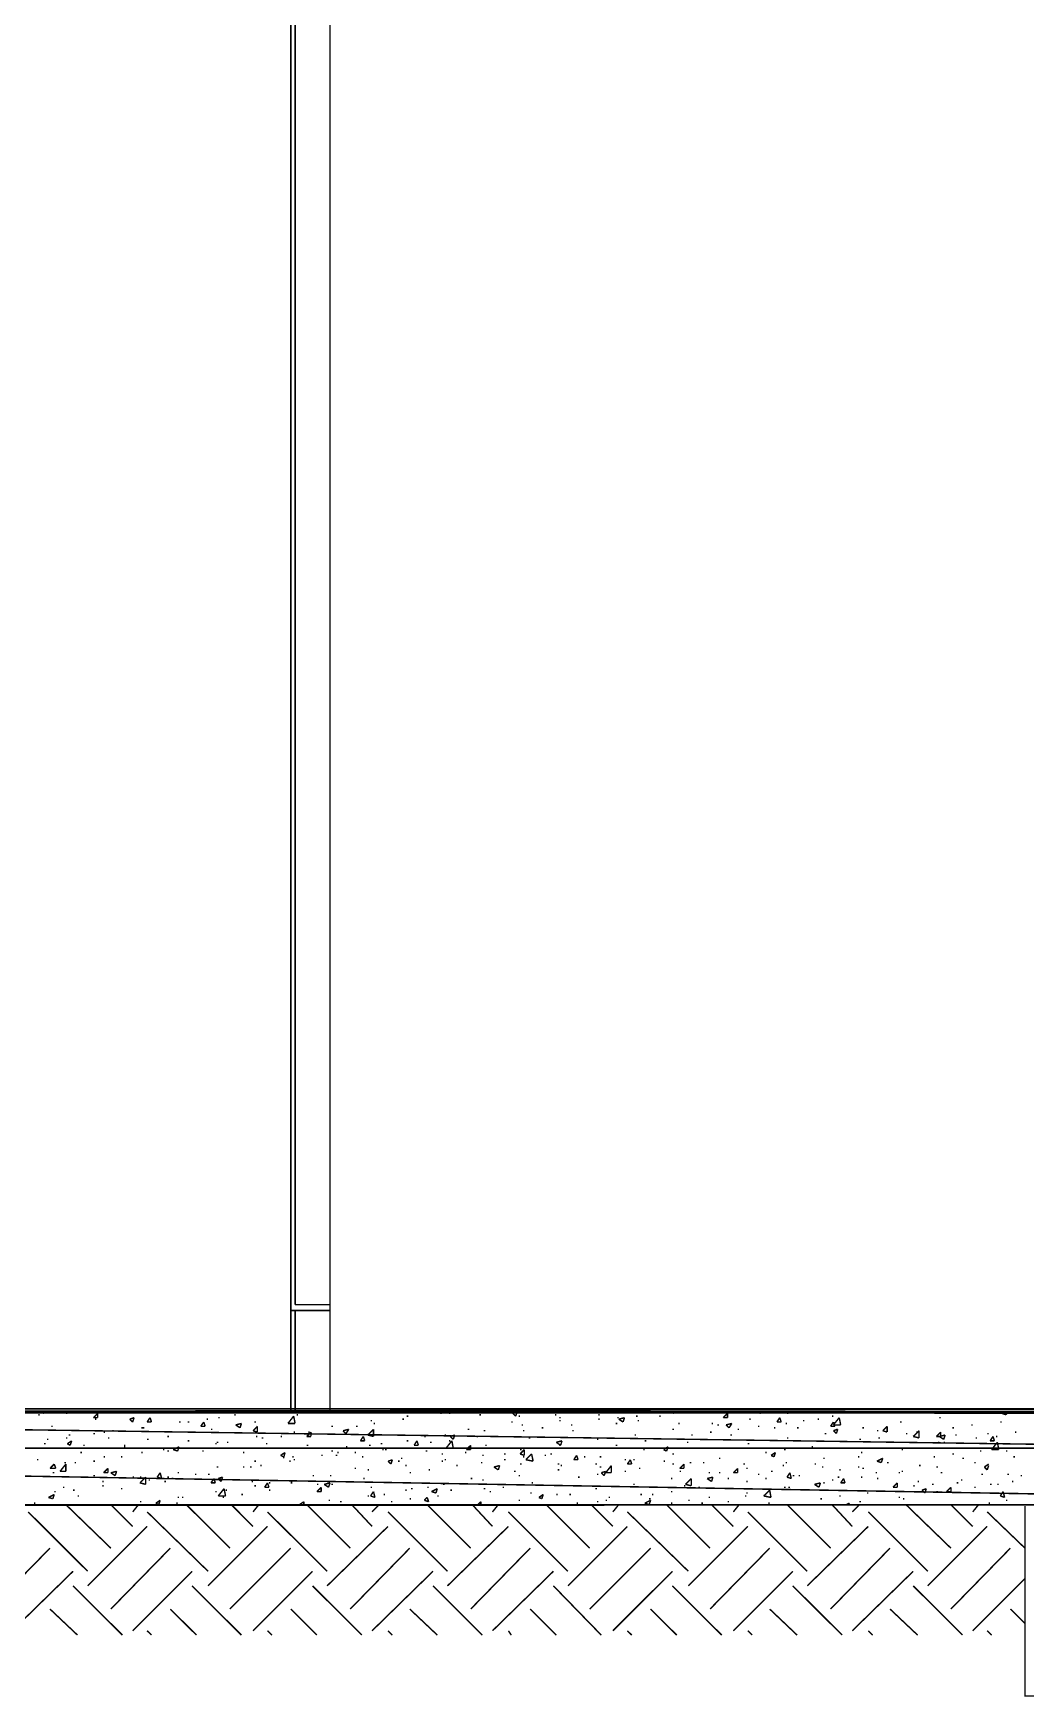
# Model space of a CAD drawing. Extents: x -593 to 248, y 430 to 1024.
# Drawn here: x -393.86 to -364.86, y 859.84 to 908.48 of the extents above; entities that cross this region are included whole.
import ezdxf

# ---------------------------------------------------------------- set-up
doc = ezdxf.new("R2010")
doc.units = 0
doc.header["$MEASUREMENT"] = 0
for name, color, linetype in [('C00-00-00-BLACK', 7, 'Continuous'), ('C62-64-65', 252, 'Continuous'), ('C95-49-00', 34, 'Continuous')]:
    doc.layers.add(name, color=color, linetype=linetype)

msp = doc.modelspace()

# ---------------------------------------------------------------- linework, layer by layer
at = {"layer": 'C00-00-00-BLACK', "const_width": 0.0423}
for points in [[(-386.337, 868.169), (-386.337, 967.062)], [(-385.192, 868.169), (-385.192, 967.062)], [(-386.21, 871.306), (-386.21, 966.934)], [(-386.21, 871.306), (-385.192, 871.306)], [(-386.337, 871.134), (-385.192, 871.134)], [(-386.21, 868.169), (-386.21, 871.134)], [(-393.716, 868.083), (-393.674, 868.083)], [(-393.674, 868.169), (-393.632, 868.169)], [(-393.674, 868.169), (-393.547, 868.126)], [(-393.547, 868.126), (-393.547, 868.169)], [(-393.336, 867.746), (-393.293, 867.746)], [(-392.912, 868.126), (-392.87, 868.126)], [(-392.106, 867.999), (-391.979, 868.126)], [(-392.106, 867.999), (-391.979, 867.999)], [(-392.063, 867.956), (-392.02, 867.956)], [(-391.979, 867.999), (-391.979, 868.126)], [(-391.044, 867.956), (-390.917, 867.999)], [(-391.044, 867.956), (-390.959, 867.872)], [(-390.959, 867.872), (-390.917, 867.999)], [(-390.536, 867.872), (-390.452, 867.999)], [(-390.536, 867.872), (-390.409, 867.872)], [(-390.409, 867.872), (-390.452, 867.999)], [(-389.602, 867.872), (-389.56, 867.872)], [(-389.348, 867.872), (-389.305, 867.872)], [(-388.968, 867.746), (-388.882, 867.872)], [(-388.968, 867.746), (-388.84, 867.746)], [(-388.84, 867.746), (-388.882, 867.872)], [(-388.798, 867.956), (-388.755, 867.956)], [(-388.586, 868.169), (-388.543, 868.169)], [(-388.543, 868.169), (-388.502, 868.169)], [(-388.459, 867.999), (-388.417, 867.999)], [(-387.991, 868.083), (-387.948, 868.083)], [(-387.948, 867.787), (-387.78, 867.83)], [(-387.948, 867.787), (-387.821, 867.703)], [(-387.821, 867.703), (-387.78, 867.83)], [(-387.441, 867.617), (-387.314, 867.746)], [(-387.398, 867.872), (-387.355, 867.872)], [(-387.355, 868.169), (-387.314, 868.169)], [(-387.314, 867.576), (-387.314, 867.746)], [(-386.422, 867.83), (-386.253, 868.042)], [(-386.422, 867.83), (-386.21, 867.83)], [(-386.21, 867.83), (-386.253, 868.042)], [(-386.168, 868.083), (-386.126, 868.083)], [(-385.149, 867.746), (-385.106, 867.746)], [(-384.43, 867.746), (-384.387, 867.746)], [(-384.007, 867.914), (-383.961, 867.914)], [(-383.919, 867.83), (-383.877, 867.83)], [(-383.072, 867.956), (-383.03, 867.956)], [(-382.946, 868.042), (-382.903, 868.042)], [(-381.968, 868.126), (-381.926, 868.126)], [(-381.715, 868.126), (-381.672, 868.126)], [(-380.823, 868.083), (-380.781, 868.083)], [(-379.892, 867.872), (-379.849, 867.872)], [(-379.849, 868.126), (-379.722, 868.169)], [(-379.849, 868.126), (-379.765, 868.042)], [(-379.765, 868.042), (-379.722, 868.169)], [(-379.68, 868.042), (-379.636, 868.042)], [(-379.593, 867.787), (-379.55, 867.787)], [(-378.619, 868.083), (-378.577, 868.083)], [(-378.492, 867.999), (-378.451, 867.999)], [(-378.492, 867.914), (-378.451, 867.914)], [(-378.151, 867.787), (-378.109, 867.787)], [(-377.347, 868.083), (-377.304, 868.083)], [(-377.347, 867.956), (-377.304, 867.956)], [(-376.838, 867.83), (-376.797, 867.83)], [(-376.797, 867.999), (-376.751, 867.999)], [(-376.751, 867.956), (-376.582, 867.999)], [(-376.751, 867.956), (-376.625, 867.872)], [(-376.625, 867.872), (-376.582, 867.999)], [(-376.243, 868.042), (-376.202, 868.042)], [(-376.202, 867.914), (-376.159, 867.914)], [(-375.566, 868.042), (-375.524, 868.042)], [(-375.439, 868.169), (-375.397, 868.169)], [(-375.267, 868.169), (-375.224, 868.169)], [(-375.267, 868.169), (-375.14, 868.126)], [(-375.14, 868.126), (-375.14, 868.169)], [(-375.013, 867.83), (-374.971, 867.83)], [(-374.039, 867.83), (-373.997, 867.83)], [(-373.867, 867.787), (-373.824, 867.787)], [(-373.698, 867.999), (-373.571, 868.126)], [(-373.698, 867.999), (-373.571, 867.999)], [(-373.614, 867.787), (-373.444, 867.83)], [(-373.614, 867.787), (-373.528, 867.703)], [(-373.571, 867.999), (-373.571, 868.126)], [(-373.528, 867.703), (-373.444, 867.83)], [(-372.936, 867.956), (-372.894, 867.956)], [(-372.809, 868.169), (-372.766, 868.169)], [(-372.809, 868.169), (-372.598, 868.126)], [(-372.682, 867.746), (-372.639, 867.746)], [(-372.598, 868.126), (-372.598, 868.169)], [(-372.13, 867.872), (-372.044, 867.999)], [(-372.13, 867.872), (-372.002, 867.872)], [(-372.002, 867.872), (-372.044, 867.999)], [(-371.874, 867.83), (-371.833, 867.83)], [(-371.833, 868.126), (-371.79, 868.126)], [(-371.367, 867.914), (-371.324, 867.914)], [(-370.941, 867.956), (-370.899, 867.956)], [(-370.56, 867.746), (-370.476, 867.872)], [(-370.56, 867.746), (-370.433, 867.746)], [(-370.517, 868.042), (-370.476, 868.042)], [(-370.476, 867.787), (-370.306, 867.999)], [(-370.433, 867.746), (-370.476, 867.872)], [(-370.476, 867.787), (-370.264, 867.787)], [(-370.264, 867.787), (-370.306, 867.999)], [(-369.671, 868.169), (-369.628, 868.169)], [(-369.033, 867.617), (-368.906, 867.746)], [(-368.906, 867.576), (-368.906, 867.746)], [(-368.526, 867.872), (-368.483, 867.872)], [(-367.379, 867.999), (-367.338, 867.999)], [(-366.446, 867.787), (-366.404, 867.787)], [(-366.277, 868.126), (-366.234, 868.126)], [(-365.599, 867.872), (-365.556, 867.872)], [(-365.556, 868.126), (-365.429, 868.169)], [(-365.556, 868.126), (-365.429, 868.083)], [(-365.429, 868.083), (-365.388, 868.169)], [(-393.463, 867.364), (-393.42, 867.364)], [(-392.912, 867.407), (-392.87, 867.407)], [(-392.87, 867.237), (-392.742, 867.321)], [(-392.827, 867.491), (-392.785, 867.491)], [(-392.785, 867.191), (-392.742, 867.321)], [(-392.106, 867.533), (-392.063, 867.533)], [(-391.809, 867.576), (-391.767, 867.576)], [(-391.682, 867.407), (-391.64, 867.407)], [(-391.554, 867.617), (-391.513, 867.617)], [(-390.705, 867.703), (-390.663, 867.703)], [(-390.663, 867.703), (-390.621, 867.703)], [(-390.536, 867.364), (-390.493, 867.364)], [(-389.943, 867.449), (-389.901, 867.449)], [(-389.348, 867.321), (-389.305, 867.321)], [(-388.671, 867.66), (-388.629, 867.66)], [(-388.502, 867.28), (-388.459, 867.28)], [(-388.203, 867.28), (-388.16, 867.28)], [(-387.441, 867.617), (-387.314, 867.576)], [(-387.355, 867.449), (-387.314, 867.449)], [(-387.186, 867.407), (-387.144, 867.407)], [(-386.633, 867.449), (-386.591, 867.449)], [(-386.253, 867.576), (-386.21, 867.576)], [(-385.871, 867.449), (-385.744, 867.576)], [(-385.871, 867.449), (-385.744, 867.449)], [(-385.829, 867.576), (-385.787, 867.576)], [(-385.744, 867.449), (-385.744, 867.576)], [(-384.81, 867.617), (-384.64, 867.66)], [(-384.81, 867.617), (-384.726, 867.533)], [(-384.726, 867.533), (-384.64, 867.66)], [(-384.303, 867.321), (-384.217, 867.449)], [(-384.303, 867.321), (-384.175, 867.321)], [(-384.175, 867.321), (-384.217, 867.449)], [(-384.091, 867.491), (-383.919, 867.66)], [(-384.091, 867.491), (-383.919, 867.449)], [(-383.919, 867.449), (-383.919, 867.66)], [(-382.946, 867.321), (-382.903, 867.321)], [(-382.733, 867.191), (-382.649, 867.321)], [(-382.607, 867.191), (-382.649, 867.321)], [(-382.434, 867.449), (-382.391, 867.449)], [(-382.265, 867.28), (-382.224, 867.28)], [(-381.842, 867.491), (-381.799, 867.491)], [(-381.799, 867.107), (-381.629, 867.321)], [(-381.715, 867.321), (-381.672, 867.321)], [(-381.672, 867.449), (-381.545, 867.491)], [(-381.672, 867.449), (-381.588, 867.364)], [(-381.588, 867.107), (-381.629, 867.321)], [(-381.588, 867.364), (-381.545, 867.491)], [(-381.165, 867.66), (-381.123, 867.66)], [(-380.907, 867.449), (-380.866, 867.449)], [(-380.697, 867.617), (-380.654, 867.617)], [(-379.55, 867.617), (-379.509, 867.617)], [(-379.381, 867.407), (-379.339, 867.407)], [(-379, 867.703), (-378.958, 867.703)], [(-378.577, 867.28), (-378.408, 867.321)], [(-378.577, 867.28), (-378.451, 867.191)], [(-378.451, 867.191), (-378.408, 867.321)], [(-378.109, 867.617), (-378.066, 867.617)], [(-377.389, 867.364), (-377.347, 867.364)], [(-376.286, 867.491), (-376.243, 867.491)], [(-375.989, 867.321), (-375.947, 867.321)], [(-375.182, 867.66), (-375.14, 867.66)], [(-374.759, 867.28), (-374.716, 867.28)], [(-374.632, 867.491), (-374.589, 867.491)], [(-374.082, 867.576), (-374.039, 867.576)], [(-373.487, 867.491), (-373.444, 867.491)], [(-373.275, 867.66), (-373.232, 867.66)], [(-372.213, 867.703), (-372.171, 867.703)], [(-371.833, 867.407), (-371.79, 867.407)], [(-371.537, 867.703), (-371.494, 867.703)], [(-370.729, 867.533), (-370.687, 867.533)], [(-370.476, 867.617), (-370.349, 867.66)], [(-370.476, 867.617), (-370.39, 867.533)], [(-370.39, 867.533), (-370.349, 867.66)], [(-370.39, 867.66), (-370.349, 867.66)], [(-369.714, 867.364), (-369.671, 867.364)], [(-369.628, 867.703), (-369.587, 867.703)], [(-369.203, 867.617), (-369.16, 867.617)], [(-369.16, 867.407), (-369.118, 867.407)], [(-369.033, 867.617), (-368.906, 867.576)], [(-368.356, 867.533), (-368.314, 867.533)], [(-368.144, 867.449), (-367.972, 867.617)], [(-368.144, 867.449), (-367.972, 867.407)], [(-368.057, 867.576), (-368.015, 867.576)], [(-367.972, 867.407), (-367.972, 867.617)], [(-367.465, 867.449), (-367.338, 867.576)], [(-367.465, 867.449), (-367.338, 867.449)], [(-367.422, 867.28), (-367.379, 867.28)], [(-367.379, 867.449), (-367.21, 867.491)], [(-367.379, 867.449), (-367.252, 867.364)], [(-367.338, 867.449), (-367.338, 867.576)], [(-367.252, 867.364), (-367.21, 867.491)], [(-367.252, 867.28), (-367.21, 867.28)], [(-366.999, 867.703), (-366.956, 867.703)], [(-366.913, 867.491), (-366.872, 867.491)], [(-366.318, 867.407), (-366.277, 867.407)], [(-365.981, 867.533), (-365.938, 867.533)], [(-365.895, 867.321), (-365.811, 867.449)], [(-365.895, 867.321), (-365.768, 867.321)], [(-365.853, 867.065), (-365.684, 867.28)], [(-365.768, 867.321), (-365.811, 867.449)], [(-365.726, 867.449), (-365.684, 867.449)], [(-365.642, 867.065), (-365.684, 867.28)], [(-365.173, 867.576), (-365.13, 867.576)], [(-393.759, 866.768), (-393.716, 866.768)], [(-393.547, 867.237), (-393.504, 867.237)], [(-392.87, 867.237), (-392.785, 867.191)], [(-392.486, 866.981), (-392.443, 866.981)], [(-392.402, 867.191), (-392.359, 867.191)], [(-391.809, 866.854), (-391.767, 866.854)], [(-391.301, 866.854), (-391.258, 866.854)], [(-391.217, 867.191), (-391.171, 867.191)], [(-391.217, 867.15), (-391.171, 867.15)], [(-390.705, 866.981), (-390.663, 866.981)], [(-390.07, 867.065), (-390.029, 867.065)], [(-389.943, 867.022), (-389.901, 867.022)], [(-389.774, 867.065), (-389.602, 867.15)], [(-389.774, 867.065), (-389.644, 867.022)], [(-389.644, 867.022), (-389.602, 867.15)], [(-389.602, 867.107), (-389.56, 867.107)], [(-389.391, 867.107), (-389.348, 867.107)], [(-388.925, 867.022), (-388.882, 867.022)], [(-388.543, 867.237), (-388.502, 867.237)], [(-387.737, 866.981), (-387.694, 866.981)], [(-387.059, 867.237), (-387.018, 867.237)], [(-386.633, 866.895), (-386.506, 866.981)], [(-386.633, 866.895), (-386.549, 866.854)], [(-386.591, 866.938), (-386.549, 866.938)], [(-386.549, 866.811), (-386.506, 866.981)], [(-386.294, 866.854), (-386.253, 866.854)], [(-386.253, 866.768), (-386.21, 866.768)], [(-385.871, 867.191), (-385.829, 867.191)], [(-385.448, 866.895), (-385.403, 866.895)], [(-385.149, 867.022), (-385.106, 867.022)], [(-385.022, 866.895), (-384.979, 866.895)], [(-384.979, 866.981), (-384.937, 866.981)], [(-384.726, 867.15), (-384.683, 867.15)], [(-384.472, 866.981), (-384.43, 866.981)], [(-384.26, 866.854), (-384.217, 866.854)], [(-384.048, 867.191), (-384.007, 867.191)], [(-383.708, 867.237), (-383.665, 867.237)], [(-383.665, 867.065), (-383.622, 867.065)], [(-383.58, 867.065), (-383.538, 867.065)], [(-383.495, 866.726), (-383.369, 866.768)], [(-383.411, 866.642), (-383.369, 866.768)], [(-383.115, 866.811), (-383.072, 866.811)], [(-382.733, 867.191), (-382.607, 867.191)], [(-382.391, 867.022), (-382.35, 867.022)], [(-381.926, 866.938), (-381.885, 866.938)], [(-381.842, 866.768), (-381.799, 866.768)], [(-381.799, 867.107), (-381.588, 867.107)], [(-381.249, 866.981), (-381.206, 866.981)], [(-381.206, 867.065), (-381.077, 867.191)], [(-381.206, 867.065), (-381.077, 867.065)], [(-381.077, 867.065), (-381.077, 867.191)], [(-380.738, 866.895), (-380.697, 866.895)], [(-380.654, 867.191), (-380.611, 867.191)], [(-380.104, 866.938), (-380.061, 866.938)], [(-380.104, 866.768), (-380.061, 866.768)], [(-379.636, 866.938), (-379.509, 867.065)], [(-379.636, 867.065), (-379.593, 867.065)], [(-379.636, 866.938), (-379.509, 866.895)], [(-379.55, 866.854), (-379.509, 866.854)], [(-379.509, 866.895), (-379.509, 867.065)], [(-379.466, 866.768), (-379.297, 866.938)], [(-379.466, 866.768), (-379.254, 866.726)], [(-379.254, 866.726), (-379.297, 866.938)], [(-378.916, 866.895), (-378.874, 866.895)], [(-378.747, 866.938), (-378.704, 866.938)], [(-378.492, 867.191), (-378.451, 867.191)], [(-378.066, 866.768), (-377.982, 866.895)], [(-378.066, 866.768), (-377.939, 866.768)], [(-377.939, 866.768), (-377.982, 866.895)], [(-377.77, 866.854), (-377.727, 866.854)], [(-377.389, 867.107), (-377.347, 867.107)], [(-377.304, 866.854), (-377.262, 866.854)], [(-376.838, 867.191), (-376.797, 867.191)], [(-376.582, 866.768), (-376.539, 866.768)], [(-376.498, 866.642), (-376.412, 866.768)], [(-376.37, 866.642), (-376.412, 866.768)], [(-376.328, 866.768), (-376.286, 866.768)], [(-376.032, 867.065), (-375.989, 867.065)], [(-375.439, 867.065), (-375.31, 867.15)], [(-375.439, 867.065), (-375.354, 867.022)], [(-375.354, 867.022), (-375.31, 867.15)], [(-375.182, 866.938), (-375.14, 866.938)], [(-374.082, 867.107), (-374.039, 867.107)], [(-373.824, 866.811), (-373.783, 866.811)], [(-372.978, 867.237), (-372.936, 867.237)], [(-372.47, 866.981), (-372.425, 866.981)], [(-372.299, 866.895), (-372.171, 866.981)], [(-372.299, 866.895), (-372.213, 866.854)], [(-372.213, 866.854), (-372.171, 866.981)], [(-371.917, 867.065), (-371.874, 867.065)], [(-371.112, 867.15), (-371.071, 867.15)], [(-370.772, 866.811), (-370.729, 866.811)], [(-369.755, 866.854), (-369.714, 866.854)], [(-369.671, 866.981), (-369.628, 866.981)], [(-369.203, 866.726), (-369.033, 866.811)], [(-369.076, 866.684), (-369.033, 866.811)], [(-368.526, 867.107), (-368.483, 867.107)], [(-368.483, 867.065), (-368.441, 867.065)], [(-367.549, 866.854), (-367.506, 866.854)], [(-366.999, 866.938), (-366.956, 866.938)], [(-366.703, 866.811), (-366.657, 866.811)], [(-366.192, 867.022), (-366.15, 867.022)], [(-365.853, 867.065), (-365.642, 867.065)], [(-365.429, 867.022), (-365.388, 867.022)], [(-365.216, 866.854), (-365.173, 866.854)], [(-393.377, 866.515), (-393.251, 866.642)], [(-393.377, 866.515), (-393.208, 866.515)], [(-393.293, 866.388), (-393.251, 866.388)], [(-393.208, 866.515), (-393.251, 866.642)], [(-393.081, 866.429), (-392.912, 866.642)], [(-393.081, 866.429), (-392.912, 866.429)], [(-392.954, 866.684), (-392.912, 866.684)], [(-392.912, 866.429), (-392.912, 866.642)], [(-392.658, 866.684), (-392.615, 866.684)], [(-392.106, 866.726), (-392.063, 866.726)], [(-392.106, 866.303), (-392.063, 866.303)], [(-391.809, 866.388), (-391.682, 866.515)], [(-391.809, 866.388), (-391.682, 866.388)], [(-391.682, 866.388), (-391.682, 866.515)], [(-391.597, 866.388), (-391.428, 866.429)], [(-391.597, 866.388), (-391.47, 866.303)], [(-391.47, 866.303), (-391.428, 866.429)], [(-390.24, 866.26), (-390.155, 866.388)], [(-390.113, 866.219), (-390.155, 866.388)], [(-389.644, 866.388), (-389.602, 866.388)], [(-389.136, 866.345), (-389.094, 866.345)], [(-388.755, 866.345), (-388.713, 866.345)], [(-388.502, 866.556), (-388.459, 866.556)], [(-387.737, 866.556), (-387.694, 866.556)], [(-387.525, 866.556), (-387.482, 866.556)], [(-387.398, 866.726), (-387.355, 866.726)], [(-387.228, 866.599), (-387.186, 866.599)], [(-386.38, 866.726), (-386.337, 866.726)], [(-385.702, 866.303), (-385.66, 866.303)], [(-385.192, 866.303), (-385.149, 866.303)], [(-384.472, 866.515), (-384.43, 866.515)], [(-384.091, 866.472), (-384.048, 866.472)], [(-383.495, 866.726), (-383.411, 866.642)], [(-383.199, 866.726), (-383.156, 866.726)], [(-382.987, 866.599), (-382.946, 866.599)], [(-382.86, 866.388), (-382.819, 866.388)], [(-382.308, 866.472), (-382.265, 866.472)], [(-381.926, 866.726), (-381.885, 866.726)], [(-381.503, 866.599), (-381.462, 866.599)], [(-380.781, 866.684), (-380.738, 866.684)], [(-380.4, 866.556), (-380.231, 866.599)], [(-380.4, 866.556), (-380.272, 866.472)], [(-380.272, 866.472), (-380.231, 866.599)], [(-379.808, 866.429), (-379.765, 866.429)], [(-379.68, 866.303), (-379.636, 866.303)], [(-379.636, 866.642), (-379.593, 866.642)], [(-378.535, 866.642), (-378.492, 866.642)], [(-378.535, 866.472), (-378.492, 866.472)], [(-378.451, 866.599), (-378.408, 866.599)], [(-377.431, 866.642), (-377.389, 866.642)], [(-377.389, 866.345), (-377.347, 866.345)], [(-377.304, 866.556), (-377.262, 866.556)], [(-377.262, 866.388), (-377.134, 866.429)], [(-377.262, 866.388), (-377.177, 866.303)], [(-377.177, 866.303), (-377.134, 866.429)], [(-377.134, 866.388), (-376.965, 866.599)], [(-377.134, 866.388), (-376.965, 866.388)], [(-376.965, 866.388), (-376.965, 866.599)], [(-376.582, 866.429), (-376.539, 866.429)], [(-376.498, 866.642), (-376.37, 866.642)], [(-376.159, 866.515), (-376.116, 866.515)], [(-375.439, 866.726), (-375.397, 866.726)], [(-375.182, 866.642), (-375.14, 866.642)], [(-374.971, 866.515), (-374.844, 866.642)], [(-374.971, 866.515), (-374.844, 866.515)], [(-374.971, 866.429), (-374.928, 866.429)], [(-374.844, 866.515), (-374.844, 866.642)], [(-374.674, 866.684), (-374.632, 866.684)], [(-374.293, 866.684), (-374.251, 866.684)], [(-374.123, 866.388), (-374.082, 866.388)], [(-373.824, 866.388), (-373.783, 866.388)], [(-373.401, 866.388), (-373.275, 866.515)], [(-373.401, 866.388), (-373.275, 866.388)], [(-373.275, 866.388), (-373.275, 866.515)], [(-373.105, 866.642), (-373.062, 866.642)], [(-373.021, 866.515), (-372.978, 866.515)], [(-372.682, 866.345), (-372.639, 866.345)], [(-372.299, 866.429), (-372.256, 866.429)], [(-371.96, 866.599), (-371.917, 866.599)], [(-371.874, 866.684), (-371.833, 866.684)], [(-371.833, 866.26), (-371.748, 866.388)], [(-371.706, 866.219), (-371.748, 866.388)], [(-371.663, 866.303), (-371.621, 866.303)], [(-371.494, 866.303), (-371.451, 866.303)], [(-371.028, 866.642), (-370.983, 866.642)], [(-370.813, 866.556), (-370.772, 866.556)], [(-370.306, 866.472), (-370.264, 866.472)], [(-369.755, 866.556), (-369.714, 866.556)], [(-369.628, 866.515), (-369.587, 866.515)], [(-369.245, 866.388), (-369.203, 866.388)], [(-369.203, 866.726), (-369.076, 866.684)], [(-368.906, 866.684), (-368.863, 866.684)], [(-368.567, 866.388), (-368.526, 866.388)], [(-368.483, 866.429), (-368.441, 866.429)], [(-367.972, 866.599), (-367.93, 866.599)], [(-367.465, 866.556), (-367.422, 866.556)], [(-367.338, 866.388), (-367.295, 866.388)], [(-366.361, 866.684), (-366.318, 866.684)], [(-366.15, 866.345), (-366.107, 866.345)], [(-366.065, 866.556), (-365.938, 866.642)], [(-366.065, 866.556), (-365.981, 866.472)], [(-365.981, 866.472), (-365.938, 866.599)], [(-365.388, 866.345), (-365.345, 866.345)], [(-365.003, 866.303), (-364.961, 866.303)], [(-393.251, 865.837), (-393.208, 865.837)], [(-392.997, 865.964), (-392.954, 865.964)], [(-392.701, 865.88), (-392.658, 865.88)], [(-391.85, 866.133), (-391.809, 866.133)], [(-391.85, 866.006), (-391.809, 866.006)], [(-391.301, 865.922), (-391.258, 865.922)], [(-390.959, 866.26), (-390.917, 866.26)], [(-390.748, 866.092), (-390.578, 866.26)], [(-390.748, 866.26), (-390.705, 866.26)], [(-390.748, 866.092), (-390.578, 866.049)], [(-390.578, 866.049), (-390.578, 866.26)], [(-390.493, 866.176), (-390.452, 866.176)], [(-390.24, 866.26), (-390.113, 866.219)], [(-390.029, 866.133), (-389.986, 866.133)], [(-389.943, 866.26), (-389.901, 866.26)], [(-389.816, 866.219), (-389.774, 866.219)], [(-388.671, 866.092), (-388.586, 866.219)], [(-388.671, 866.092), (-388.543, 866.092)], [(-388.629, 866.176), (-388.586, 866.176)], [(-388.543, 866.092), (-388.586, 866.219)], [(-388.543, 865.837), (-388.502, 865.837)], [(-388.459, 866.219), (-388.332, 866.26)], [(-388.459, 866.219), (-388.375, 866.133)], [(-388.459, 865.71), (-388.287, 865.922)], [(-388.375, 866.133), (-388.332, 866.26)], [(-388.244, 865.71), (-388.287, 865.922)], [(-388.244, 865.88), (-388.203, 865.88)], [(-387.482, 866.133), (-387.441, 866.133)], [(-387.398, 866.006), (-387.355, 866.006)], [(-387.102, 865.964), (-387.018, 866.092)], [(-387.102, 865.964), (-386.975, 865.964)], [(-386.975, 865.964), (-387.018, 866.092)], [(-386.975, 866.092), (-386.932, 866.092)], [(-386.975, 865.88), (-386.932, 865.88)], [(-386.337, 866.133), (-386.294, 866.133)], [(-386.337, 866.092), (-386.294, 866.092)], [(-385.575, 866.049), (-385.532, 866.049)], [(-385.575, 865.837), (-385.448, 865.964)], [(-385.575, 865.837), (-385.448, 865.837)], [(-385.448, 865.837), (-385.448, 865.964)], [(-385.361, 866.049), (-385.192, 866.092)], [(-385.361, 866.049), (-385.233, 865.964)], [(-385.233, 865.964), (-385.192, 866.092)], [(-385.149, 866.049), (-385.106, 866.049)], [(-385.065, 866.133), (-385.022, 866.133)], [(-384.217, 866.219), (-384.175, 866.219)], [(-384.007, 865.964), (-383.961, 865.964)], [(-384.007, 865.71), (-383.919, 865.837)], [(-383.877, 865.667), (-383.919, 865.837)], [(-382.987, 865.88), (-382.946, 865.88)], [(-382.819, 865.922), (-382.776, 865.922)], [(-382.35, 865.964), (-382.308, 865.964)], [(-382.224, 865.837), (-382.054, 865.922)], [(-382.224, 865.837), (-382.095, 865.795)], [(-382.095, 865.795), (-382.054, 865.922)], [(-381.885, 866.049), (-381.842, 866.049)], [(-381.672, 865.88), (-381.629, 865.88)], [(-381.077, 866.219), (-381.034, 866.219)], [(-380.738, 866.176), (-380.697, 866.176)], [(-380.697, 865.922), (-380.654, 865.922)], [(-380.527, 865.837), (-380.484, 865.837)], [(-380.145, 865.964), (-380.104, 865.964)], [(-379.339, 865.795), (-379.297, 865.795)], [(-379.297, 866.092), (-379.254, 866.092)], [(-377.939, 866.26), (-377.896, 866.26)], [(-377.431, 865.922), (-377.389, 865.922)], [(-376.328, 866.049), (-376.286, 866.049)], [(-375.224, 866.219), (-375.182, 866.219)], [(-375.224, 865.837), (-375.182, 865.837)], [(-374.844, 866.006), (-374.801, 866.006)], [(-374.801, 866.049), (-374.632, 866.219)], [(-374.801, 866.049), (-374.632, 866.006)], [(-374.632, 866.006), (-374.632, 866.219)], [(-374.42, 865.964), (-374.378, 865.964)], [(-374.166, 866.219), (-373.997, 866.26)], [(-374.166, 866.219), (-374.039, 866.133)], [(-374.039, 866.133), (-373.997, 866.26)], [(-373.571, 866.219), (-373.528, 866.219)], [(-373.021, 866.133), (-372.978, 866.133)], [(-373.021, 865.795), (-372.978, 865.795)], [(-372.513, 865.71), (-372.34, 865.88)], [(-372.47, 866.219), (-372.425, 866.219)], [(-372.299, 865.667), (-372.34, 865.88)], [(-371.917, 865.964), (-371.874, 865.964)], [(-371.833, 866.26), (-371.706, 866.219)], [(-371.79, 865.964), (-371.748, 865.964)], [(-371.028, 866.049), (-370.856, 866.092)], [(-371.028, 866.049), (-370.899, 865.964)], [(-370.899, 865.964), (-370.856, 866.092)], [(-370.772, 866.092), (-370.729, 866.092)], [(-370.517, 866.176), (-370.476, 866.176)], [(-370.349, 866.26), (-370.306, 866.26)], [(-370.264, 866.092), (-370.179, 866.219)], [(-370.264, 866.092), (-370.137, 866.092)], [(-370.137, 866.092), (-370.179, 866.219)], [(-369.671, 866.26), (-369.628, 866.26)], [(-369.499, 865.795), (-369.457, 865.795)], [(-369.203, 866.219), (-369.16, 866.219)], [(-368.736, 865.964), (-368.61, 866.092)], [(-368.736, 865.964), (-368.61, 865.964)], [(-368.61, 865.964), (-368.61, 866.092)], [(-368.144, 866.006), (-368.1, 866.006)], [(-368.015, 866.133), (-367.972, 866.133)], [(-367.888, 865.88), (-367.761, 865.922)], [(-367.888, 865.88), (-367.804, 865.795)], [(-367.804, 865.795), (-367.761, 865.922)], [(-367.591, 866.049), (-367.549, 866.049)], [(-367.465, 865.837), (-367.422, 865.837)], [(-367.168, 865.837), (-367.042, 865.964)], [(-367.168, 865.837), (-367.042, 865.837)], [(-367.168, 865.837), (-367.126, 865.837)], [(-367.042, 865.837), (-367.042, 865.964)], [(-366.872, 866.092), (-366.829, 866.092)], [(-366.745, 866.176), (-366.703, 866.176)], [(-366.361, 865.964), (-366.318, 865.964)], [(-365.895, 866.049), (-365.853, 866.049)], [(-365.684, 866.049), (-365.642, 866.049)], [(-365.599, 865.71), (-365.515, 865.837)], [(-365.472, 865.667), (-365.515, 865.837)], [(-365.257, 866.133), (-365.216, 866.133)], [(-442.701, 865.414), (-344.604, 865.456)], [(-393.843, 865.498), (-393.8, 865.498)], [(-393.42, 865.667), (-393.251, 865.753)], [(-393.42, 865.667), (-393.293, 865.626)], [(-393.293, 865.626), (-393.251, 865.753)], [(-392.571, 865.71), (-392.529, 865.71)], [(-390.789, 865.456), (-390.748, 865.456)], [(-390.748, 865.541), (-390.705, 865.541)], [(-390.282, 865.498), (-390.155, 865.583)], [(-390.282, 865.498), (-390.197, 865.456)], [(-390.197, 865.456), (-390.155, 865.583)], [(-389.687, 865.498), (-389.644, 865.498)], [(-389.644, 865.667), (-389.602, 865.667)], [(-389.518, 865.667), (-389.475, 865.667)], [(-388.459, 865.71), (-388.244, 865.71)], [(-388.332, 865.667), (-388.287, 865.667)], [(-387.78, 865.753), (-387.737, 865.753)], [(-386.083, 865.456), (-385.957, 865.541)], [(-385.957, 865.456), (-385.957, 865.541)], [(-385.233, 865.583), (-385.192, 865.583)], [(-384.895, 865.541), (-384.853, 865.541)], [(-384.091, 865.71), (-384.048, 865.71)], [(-384.007, 865.71), (-383.877, 865.667)], [(-383.622, 865.753), (-383.58, 865.753)], [(-383.411, 865.541), (-383.369, 865.541)], [(-382.86, 865.626), (-382.819, 865.626)], [(-382.434, 865.583), (-382.35, 865.667)], [(-382.434, 865.583), (-382.308, 865.541)], [(-382.308, 865.541), (-382.35, 865.667)], [(-382.054, 865.71), (-382.011, 865.71)], [(-380.866, 865.456), (-380.781, 865.541)], [(-380.781, 865.456), (-380.781, 865.541)], [(-380.781, 865.456), (-380.738, 865.456)], [(-379.68, 865.583), (-379.636, 865.583)], [(-379.084, 865.667), (-378.958, 865.753)], [(-379.084, 865.667), (-379, 865.626)], [(-379, 865.626), (-378.958, 865.753)], [(-378.577, 865.753), (-378.535, 865.753)], [(-378.193, 865.753), (-378.151, 865.753)], [(-377.982, 865.498), (-377.939, 865.498)], [(-377.389, 865.541), (-377.347, 865.541)], [(-377.134, 865.583), (-377.093, 865.583)], [(-377.05, 865.667), (-377.008, 865.667)], [(-376.116, 865.753), (-376.073, 865.753)], [(-375.989, 865.498), (-375.82, 865.583)], [(-375.989, 865.498), (-375.863, 865.456)], [(-375.863, 865.626), (-375.82, 865.626)], [(-375.863, 865.456), (-375.82, 865.583)], [(-375.777, 865.753), (-375.736, 865.753)], [(-375.224, 865.498), (-375.182, 865.498)], [(-374.716, 865.583), (-374.674, 865.583)], [(-374.335, 865.498), (-374.293, 865.498)], [(-374.123, 865.667), (-374.082, 865.667)], [(-373.571, 865.541), (-373.528, 865.541)], [(-373.062, 865.71), (-373.021, 865.71)], [(-372.513, 865.71), (-372.299, 865.667)], [(-372.383, 865.498), (-372.34, 865.498)], [(-372.256, 865.456), (-372.213, 865.456)], [(-371.241, 865.456), (-371.198, 865.456)], [(-370.856, 865.626), (-370.813, 865.626)], [(-370.306, 865.71), (-370.264, 865.71)], [(-370.094, 865.456), (-370.01, 865.498)], [(-370.01, 865.456), (-370.01, 865.498)], [(-369.714, 865.541), (-369.671, 865.541)], [(-368.567, 865.667), (-368.526, 865.667)], [(-368.441, 865.626), (-368.399, 865.626)], [(-365.938, 865.498), (-365.895, 865.498)], [(-365.599, 865.71), (-365.472, 865.667)], [(-365.429, 865.583), (-365.388, 865.583)], [(-364.877, 865.414), (-364.877, 859.86), (-355.59, 859.86), (-355.59, 865.414)]]:
    msp.add_lwpolyline(points, dxfattribs=at)
for points in [[(-430.741, 868.253), (-430.657, 868.126), (-356.522, 868.253), (-430.741, 868.253)], [(-430.657, 868.126), (-356.522, 868.253), (-356.651, 868.126), (-430.657, 868.126)]]:
    msp.add_lwpolyline(points, close=True, dxfattribs=at)
at = {"layer": 'C00-00-00-BLACK'}
for points in [[(-430.741, 868.253), (-430.657, 868.126), (-356.522, 868.253), (-430.741, 868.253)], [(-430.657, 868.126), (-356.522, 868.253), (-356.651, 868.126), (-430.657, 868.126)]]:
    msp.add_lwpolyline(points, close=True, dxfattribs=at)
at = {"layer": 'C62-64-65', "const_width": 0.0423}
for points in [[(-430.7, 868.169), (-356.563, 867.107), (-430.7, 867.107), (-430.7, 868.169)], [(-356.563, 868.169), (-430.7, 868.169), (-356.563, 867.107), (-356.563, 868.169)], [(-440.539, 867.107), (-440.539, 865.456), (-346.769, 865.456), (-440.539, 867.107)], [(-346.769, 867.107), (-346.727, 867.107), (-440.539, 867.107), (-346.769, 867.107)], [(-346.769, 867.107), (-440.539, 867.107), (-356.563, 867.107), (-346.769, 867.107)], [(-440.539, 867.107), (-346.769, 867.107), (-346.769, 865.456), (-440.539, 867.107)], [(-440.539, 865.456), (-346.769, 865.456), (-440.539, 865.414), (-440.539, 865.456)]]:
    msp.add_lwpolyline(points, close=True, dxfattribs=at)
at = {"layer": 'C62-64-65'}
for points in [[(-356.563, 868.169), (-430.7, 868.169), (-356.563, 867.107), (-356.563, 868.169)], [(-430.7, 868.169), (-356.563, 867.107), (-430.7, 867.107), (-430.7, 868.169)], [(-346.769, 867.107), (-346.727, 867.107), (-440.539, 867.107), (-346.769, 867.107)], [(-346.769, 867.107), (-440.539, 867.107), (-356.563, 867.107), (-346.769, 867.107)], [(-440.539, 867.107), (-440.539, 865.456), (-346.769, 865.456), (-440.539, 867.107)], [(-440.539, 867.107), (-346.769, 867.107), (-346.769, 865.456), (-440.539, 867.107)], [(-440.539, 865.456), (-346.769, 865.456), (-440.539, 865.414), (-440.539, 865.456)]]:
    msp.add_lwpolyline(points, close=True, dxfattribs=at)
at = {"layer": 'C95-49-00', "const_width": 0.0423}
for points in [[(-391.597, 864.183), (-392.912, 865.456)], [(-390.959, 864.819), (-391.597, 865.456)], [(-390.959, 865.244), (-390.789, 865.456)], [(-388.117, 864.183), (-389.391, 865.456)], [(-387.441, 864.819), (-388.076, 865.456)], [(-387.441, 865.244), (-387.271, 865.456)], [(-384.599, 864.183), (-385.871, 865.456)], [(-383.961, 864.819), (-384.556, 865.456)], [(-383.961, 865.244), (-383.749, 865.456)], [(-381.077, 864.183), (-382.35, 865.456)], [(-380.442, 864.819), (-381.034, 865.456)], [(-380.442, 865.244), (-380.272, 865.456)], [(-377.6, 864.183), (-378.874, 865.456)], [(-376.923, 864.819), (-377.559, 865.456)], [(-376.923, 865.244), (-376.751, 865.456)], [(-374.082, 864.183), (-375.354, 865.456)], [(-373.401, 864.819), (-374.039, 865.456)], [(-373.401, 865.244), (-373.232, 865.456)], [(-370.56, 864.183), (-371.833, 865.456)], [(-369.925, 864.819), (-370.517, 865.456)], [(-369.925, 865.244), (-369.714, 865.456)], [(-367.042, 864.183), (-368.356, 865.456)], [(-366.404, 864.819), (-367.042, 865.456)], [(-366.404, 865.244), (-366.234, 865.456)], [(-392.275, 863.507), (-394.013, 865.244)], [(-392.275, 863.081), (-390.536, 864.819)], [(-388.755, 863.507), (-390.536, 865.244)], [(-388.755, 863.081), (-387.018, 864.819)], [(-385.276, 863.507), (-387.018, 865.244)], [(-385.276, 863.081), (-383.495, 864.819)], [(-381.758, 863.507), (-383.495, 865.244)], [(-381.758, 863.081), (-379.976, 864.819)], [(-378.238, 863.507), (-379.976, 865.244)], [(-378.238, 863.081), (-376.498, 864.819)], [(-374.716, 863.507), (-376.498, 865.244)], [(-374.716, 863.081), (-372.978, 864.819)], [(-371.241, 863.507), (-372.978, 865.244)], [(-371.241, 863.081), (-369.457, 864.819)], [(-367.718, 863.507), (-369.457, 865.244)], [(-367.718, 863.081), (-365.981, 864.819)], [(-364.877, 864.183), (-365.981, 865.244)], [(-395.117, 862.403), (-393.377, 864.183)], [(-391.597, 862.403), (-389.859, 864.183)], [(-388.117, 862.403), (-386.337, 864.183)], [(-384.599, 862.403), (-382.86, 864.183)], [(-381.077, 862.403), (-379.339, 864.183)], [(-377.6, 862.403), (-375.82, 864.183)], [(-374.082, 862.403), (-372.34, 864.183)], [(-370.56, 862.403), (-368.822, 864.183)], [(-367.042, 862.403), (-365.303, 864.183)], [(-394.481, 861.767), (-392.701, 863.507)], [(-390.959, 861.767), (-389.221, 863.507)], [(-387.441, 861.767), (-385.702, 863.507)], [(-383.961, 861.767), (-382.181, 863.507)], [(-380.442, 861.767), (-378.661, 863.507)], [(-376.923, 861.767), (-375.182, 863.507)], [(-373.401, 861.767), (-371.663, 863.507)], [(-369.925, 861.767), (-368.144, 863.507)], [(-391.258, 861.641), (-392.701, 863.081)], [(-387.78, 861.641), (-389.221, 863.081)], [(-384.26, 861.641), (-385.702, 863.081)], [(-380.738, 861.641), (-382.181, 863.081)], [(-377.262, 861.641), (-378.661, 863.081)], [(-373.74, 861.641), (-375.182, 863.081)], [(-370.221, 861.641), (-371.663, 863.081)], [(-366.703, 861.641), (-368.144, 863.081)], [(-366.404, 861.767), (-364.877, 863.295)], [(-392.571, 861.641), (-393.377, 862.403)], [(-389.094, 861.641), (-389.859, 862.403)], [(-385.575, 861.641), (-386.337, 862.403)], [(-382.054, 861.641), (-382.86, 862.403)], [(-378.577, 861.641), (-379.339, 862.403)], [(-375.055, 861.641), (-375.82, 862.403)], [(-371.537, 861.641), (-372.34, 862.403)], [(-368.015, 861.641), (-368.822, 862.403)], [(-364.877, 861.98), (-365.303, 862.403)], [(-390.409, 861.641), (-390.536, 861.767)], [(-386.889, 861.641), (-387.018, 861.767)], [(-383.369, 861.641), (-383.495, 861.767)], [(-379.892, 861.641), (-379.976, 861.767)], [(-376.37, 861.641), (-376.498, 861.767)], [(-372.851, 861.641), (-372.978, 861.767)], [(-369.329, 861.641), (-369.457, 861.767)], [(-365.853, 861.641), (-365.981, 861.767)]]:
    msp.add_lwpolyline(points, dxfattribs=at)

doc.saveas('drawing.dxf')
